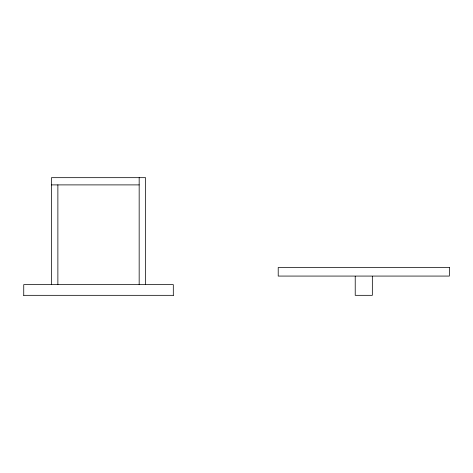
<?xml version="1.0" encoding="UTF-8"?>
<svg xmlns="http://www.w3.org/2000/svg" width="473" height="473" viewBox="0 0 473 473"><rect width="100%" height="100%" fill="white"/><g stroke="black" fill="none" stroke-linecap="round" stroke-linejoin="round"><path stroke-width="0.71" d="M51.462 184.896L139.168 184.896M23.65 295.329L173.396 295.329M372.34 276.303L372.34 295.329L355.223 295.329L355.223 276.303M173.307 295.329L173.307 284.634L23.739 284.634L23.739 295.329M145.583 284.634L145.583 177.671L51.462 177.671L51.462 284.634M139.168 177.671L139.168 284.634M57.877 184.896L57.877 284.634M449.35 267.517L278.213 267.517L278.213 276.072L449.35 276.072L449.35 267.517"/></g></svg>
